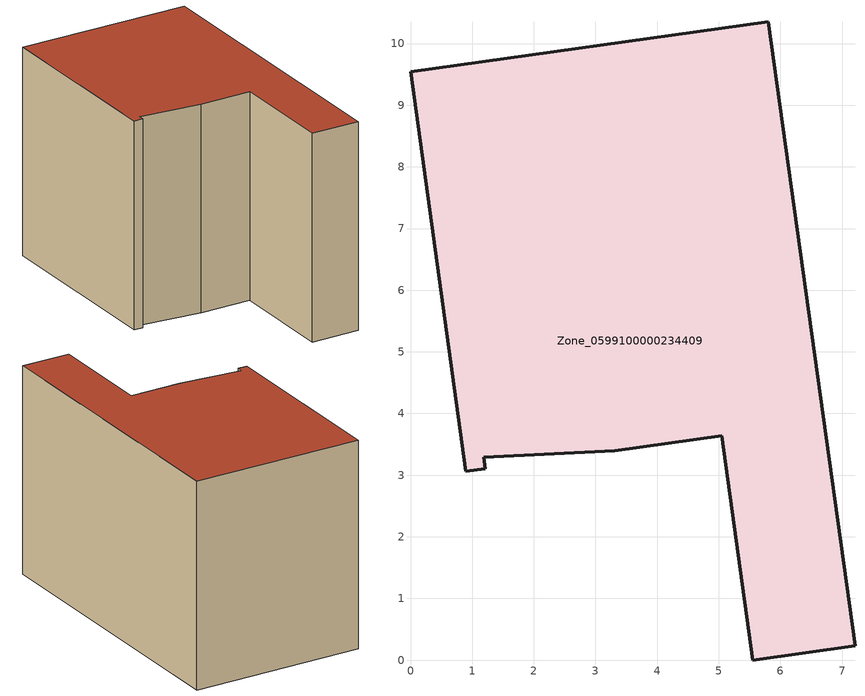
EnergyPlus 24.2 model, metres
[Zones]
Zone_0599100000234409
 floor ground (C_G): 1.19,3.29 1.21,3.1 0.9,3.06 0,9.54 5.8,10.35 7.21,0.23 5.55,0 5.05,3.64 3.31,3.4 z0
 wall outside (C_F): 5.8,10.35 0,9.54 0.9,3.06 1.21,3.1 1.19,3.29 3.31,3.4 5.05,3.64 5.55,0 7.21,0.23 5.8,10.35 z0:7.06
 roof outside (C_R): 1.21,3.1 1.19,3.29 3.31,3.4 5.05,3.64 5.55,0 7.21,0.23 5.8,10.35 0,9.54 0.9,3.06 z7.06
[BUILDING]
Pand.0599100000234409: North Axis=0; Terrain=City; Loads Convergence Tolerance Value=0.04; Temperature Convergence Tolerance Value=0.4; Solar Distribution=FullExterior; Maximum Number of Warmup Days=25; Minimum Number of Warmup Days=1
[Site:Location]
Rotterdam.The.Hague.AP_ZH_NLD Design_Conditions: Latitude=51.96; Longitude=4.45; Time Zone=1; Elevation=-4.5
[SITE:GROUNDTEMPERATURE:BUILDINGSURFACE]
18, 18, 18, 18, 18, 18, 18, 18, 18, 18, 18, 18
[MATERIAL] Thermal Absorptance=0.9; Solar Absorptance=0.7; Visible Absorptance=0.7
Name | Roughness | Thickness | Conductivity | Density | Specific Heat
G.TI.1946 | MediumSmooth | 0.15 | 1 | 540 | 1210
F.TI.1946 | Rough | 0.3 | 0.857143 | 1920 | 840
R.TI.1946 | MediumRough | 0.2 | 0.1 | 1500 | 1000
[CONSTRUCTION]
C_G: G.TI.1946
C_F: F.TI.1946
C_R: R.TI.1946
[ZONE]
Zone_0599100000234409: Type=1; Multiplier=1; Ceiling Height=Autocalculate; Volume=Autocalculate; Floor Area=autocalculate; Part of Total Floor Area=Yes
[ZONEINFILTRATION:DESIGNFLOWRATE]
Infil_Zone_0599100000234409: Zone or ZoneList or Space or SpaceList=Zone_0599100000234409; Schedule=AlwaysOn; Design Flow Rate Calculation Method=Flow/Area; Flow Rate per Floor Area=0.003; Constant Term Coefficient=1; Temperature Term Coefficient=0; Velocity Term Coefficient=0; Velocity Squared Term Coefficient=0
[HVACTEMPLATE:ZONE:IDEALLOADSAIRSYSTEM]
Zone_0599100000234409: Maximum Heating Supply Air Temperature=50; Minimum Cooling Supply Air Temperature=13; Maximum Heating Supply Air Humidity Ratio=0.0156; Minimum Cooling Supply Air Humidity Ratio=0.0077; Heating Limit=NoLimit; Cooling Limit=NoLimit; Dehumidification Control Type=ConstantSensibleHeatRatio; Cooling Sensible Heat Ratio=0.7; Dehumidification Setpoint=60; Humidification Control Type=None; Humidification Setpoint=30; Outdoor Air Method=None; Outdoor Air Flow Rate per Person=0.00944; Outdoor Air Flow Rate per Zone Floor Area=0; Outdoor Air Flow Rate per Zone=0; Demand Controlled Ventilation Type=None; Outdoor Air Economizer Type=NoEconomizer; Heat Recovery Type=None; Sensible Heat Recovery Effectiveness=0.7; Latent Heat Recovery Effectiveness=0.65
[ZONECONTROL:THERMOSTAT]
ThermostatControl_Zone_0599100000234409: Zone or ZoneList=Zone_0599100000234409; Control Type Schedule=DualSetpointControlType; Control 1=Thermostat_Zone_0599100000234409; Temperature Difference Between Cutout And Setpoint=0
[THERMOSTATSETPOINT:DUALSETPOINT]
Thermostat_Zone_0599100000234409: Heating Setpoint Temperature Schedule=HeatingSetpoint_Zone_0599100000234409; Cooling Setpoint Temperature Schedule=CoolingSetpoint_Zone_0599100000234409
[SCHEDULE:COMPACT]
HeatingSetpoint_Zone_0599100000234409: Through: 12/31, For: AllDays, Until: 24:00, 21
CoolingSetpoint_Zone_0599100000234409: Through: 12/31, For: AllDays, Until: 24:00, 24
DualSetpointControlType: Through: 12/31, For: AllDays, Until: 24:00, 4
AlwaysOn: Through: 12/31, For: AllDays, Until: 24:00, 1
